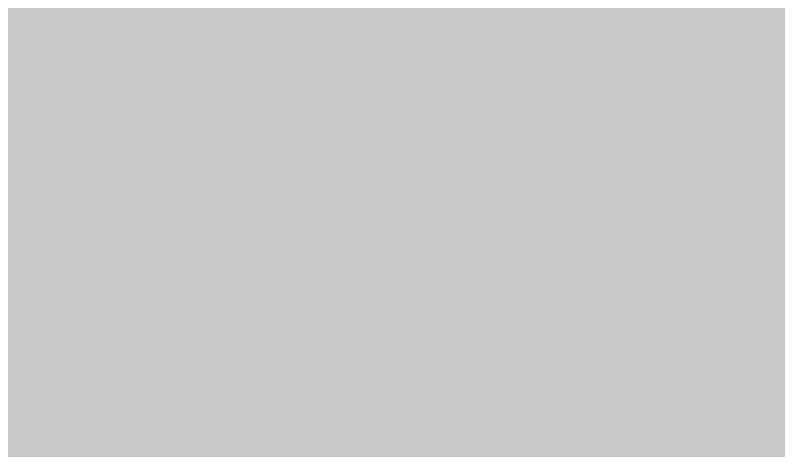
# Model space of a CAD drawing. Header units: inches. Extents: x 68 to 568, y 3 to 460.
# Drawn here: x 200.555 to 202.485, y 112.401 to 113.501 of the extents above; entities that cross this region are included whole.
import ezdxf

# ---------------------------------------------------------------- set-up
doc = ezdxf.new("R2010")
doc.units = ezdxf.units.IN
for name, color, linetype in [('Bottom Layer', 5, 'Continuous'), ('Bottom Solder', 6, 'Continuous'), ('Drill Drawing', 1, 'Continuous'), ('Layer 1', 16, 'Continuous'), ('Layer 2', 76, 'Continuous'), ('Top Layer', 1, 'Continuous'), ('Top Overlay', 2, 'Continuous'), ('Top Paste', 8, 'Continuous'), ('Top Solder', 216, 'Continuous'), ('Via Holes', 16, 'Continuous')]:
    doc.layers.add(name, color=color, linetype=linetype)
doc.styles.add('Arial', font='', dxfattribs={"height": 0.2})
doc.styles.get('Arial').set_extended_font_data('Arial')

# ---------------------------------------------------------------- blocks, each defined once
blk = doc.blocks.new('C___1206_295')
at = {"layer": 'Top Layer'}
blk.add_hatch(color=1, dxfattribs=at).paths.add_polyline_path([(0.508, 0.889), (2.032, 0.889), (2.032, -0.889), (0.508, -0.889)])
at = {"layer": 'Top Paste'}
blk.add_hatch(color=8, dxfattribs=at).paths.add_polyline_path([(0.508, 0.889), (2.032, 0.889), (2.032, -0.889), (0.508, -0.889)])
at = {"layer": 'Top Solder'}
blk.add_hatch(color=216, dxfattribs=at).paths.add_polyline_path([(0.4064, 0.9905999999999999), (2.1336, 0.9905999999999999), (2.1336, -0.9905999999999999), (0.4064, -0.9905999999999999)])
at = {"layer": 'Top Overlay'}
for points in [[(2.1336, 0.9905999999999999, 0.127, 0.127, 0), (0.6096, 0.9905999999999999, 0.127, 0.127, 0)], [(2.1336, 0.9905999999999999, 0.127, 0.127, 0), (2.1336, -0.9905999999999999, 0.127, 0.127, 0)]]:
    blk.add_lwpolyline(points, format="xyseb", dxfattribs=at)
blk.add_lwpolyline([(2.10185, 0.9905999999999999, 0.0635, 0.0635, 1), (2.16535, 0.9905999999999999, 0.0635, 0.0635, 1)], format="xyseb", close=True, dxfattribs=at)
blk.add_lwpolyline([(2.10185, 0.9905999999999999, 0.0635, 0.0635, 1), (2.16535, 0.9905999999999999, 0.0635, 0.0635, 1)], format="xyseb", close=True, dxfattribs=at)

msp = doc.modelspace()

# ---------------------------------------------------------------- hatches: boundary and pattern name
at = {"layer": 'Bottom Layer'}
msp.add_hatch(color=5, dxfattribs=at).paths.add_polyline_path([(202.1586, 114.57911552), (200.2536, 114.57911552), (200.2536, 112.44551552), (202.1586, 112.44551552)])
h = msp.add_hatch(color=5, dxfattribs=at)
edge = h.paths.add_edge_path()
edge.add_arc((201.19470048, 112.97668032), 0.2999994, 0, 360)
at = {"layer": 'Bottom Solder'}
h = msp.add_hatch(color=6, dxfattribs=at)
edge = h.paths.add_edge_path()
edge.add_arc((201.19470048, 112.97668032), 0.4015993999999999, 0, 360)
at = {"layer": 'Layer 1'}
h = msp.add_hatch(color=16, dxfattribs=at)
edge = h.paths.add_edge_path()
edge.add_arc((201.19470048, 112.97668032), 0.2999994, 0, 360)
at = {"layer": 'Layer 2'}
msp.add_hatch(color=76, dxfattribs=at).paths.add_polyline_path([(200.0504, 111.86131552), (202.8444, 111.86131552), (202.8444, 114.98551552), (200.0504, 114.98551552)])
h = msp.add_hatch(color=76, dxfattribs=at)
edge = h.paths.add_edge_path()
edge.add_arc((201.19470048, 112.97668032), 0.2999994, 0, 360)
at = {"layer": 'Top Layer'}
for points in [[(197.51170048, 113.224056), (203.5302, 113.224056), (203.5302, 114.42448032), (197.51170048, 114.42448032)], [(200.71340096, 110.74371552), (203.5302, 110.74371552), (203.5302, 114.42448032), (200.71340096, 114.42448032)]]:
    msp.add_hatch(color=1, dxfattribs=at).paths.add_polyline_path(points)
h = msp.add_hatch(color=1, dxfattribs=at)
edge = h.paths.add_edge_path()
edge.add_arc((201.19470048, 112.97668032), 0.2999994, 0, 360)
at = {"layer": 'Top Solder'}
h = msp.add_hatch(color=216, dxfattribs=at)
edge = h.paths.add_edge_path()
edge.add_arc((201.19470048, 112.97668032), 0.4015993999999999, 0, 360)
at = {"layer": 'Via Holes'}
h = msp.add_hatch(color=7, dxfattribs=at)
edge = h.paths.add_edge_path()
edge.add_arc((201.19470048, 112.97668032), 0.1499997, 0, 360)

# ---------------------------------------------------------------- linework, layer by layer
at = {"layer": 'Bottom Layer'}
for points in [[(201.44870048, 112.97668032, 0.8000009399999999, 0.8000009399999999, 0), (201.89446032, 113.42244016, 0.8000009399999999, 0.8000009399999999, 0)], [(201.89446032, 113.42244016, 0.8000009399999999, 0.8000009399999999, 0), (204.07692992, 113.42244016, 0.8000009399999999, 0.8000009399999999, 0)]]:
    msp.add_lwpolyline(points, format="xyseb", dxfattribs=at)
for points in [[(201.69446072, 113.42244016, 0.3999992, 0.3999992, 1), (202.09445992, 113.42244016, 0.3999992, 0.3999992, 1)], [(201.69446072, 113.42244016, 0.3999992, 0.3999992, 1), (202.09445992, 113.42244016, 0.3999992, 0.3999992, 1)], [(201.24870088, 112.97668032, 0.3999992, 0.3999992, 1), (201.64870008, 112.97668032, 0.3999992, 0.3999992, 1)]]:
    msp.add_lwpolyline(points, format="xyseb", close=True, dxfattribs=at)
at = {"layer": 'Layer 2'}
for points in [[(201.44870048, 112.97668032, 1.00000054, 1.00000054, 0), (201.95446528, 112.47091552, 1.00000054, 1.00000054, 0)], [(201.95446528, 112.47091552, 1.00000054, 1.00000054, 0), (234.8484, 112.47091552, 1.00000054, 1.00000054, 0)]]:
    msp.add_lwpolyline(points, format="xyseb", dxfattribs=at)
for points in [[(201.19870098, 112.97668032, 0.499999, 0.499999, 1), (201.69869998, 112.97668032, 0.499999, 0.499999, 1)], [(201.70446578, 112.47091552, 0.499999, 0.499999, 1), (202.20446478, 112.47091552, 0.499999, 0.499999, 1)], [(201.70446578, 112.47091552, 0.499999, 0.499999, 1), (202.20446478, 112.47091552, 0.499999, 0.499999, 1)]]:
    msp.add_lwpolyline(points, format="xyseb", close=True, dxfattribs=at)

# ---------------------------------------------------------------- block references
at = {"rotation": 180}
msp.add_blockref('C___1206_295', (204.0382, 113.53548032), dxfattribs=at)

# ---------------------------------------------------------------- texts
at = {"layer": 'Drill Drawing', "style": 'Arial'}
msp.add_text('E', height=0.508, dxfattribs=at).set_placement((200.97462218, 112.67196414))

doc.saveas('drawing.dxf')
